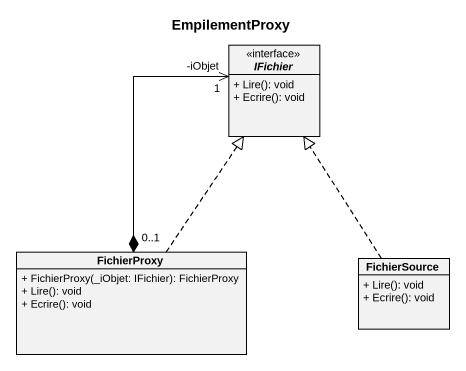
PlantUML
@startuml
title EmpilementProxy
hide circle
hide empty members
skinparam classAttributeIconSize 0
interface IFichier <<interface>> {
  + Lire(): void
  + Ecrire(): void
}
class FichierProxy {
  + FichierProxy(_iObjet: IFichier): FichierProxy
  + Lire(): void
  + Ecrire(): void
}
class FichierSource {
  + Lire(): void
  + Ecrire(): void
}
IFichier "-iObjet\n1" <--* "0..1" FichierProxy
FichierProxy .up.|> IFichier
FichierSource .up.|> IFichier
@enduml
